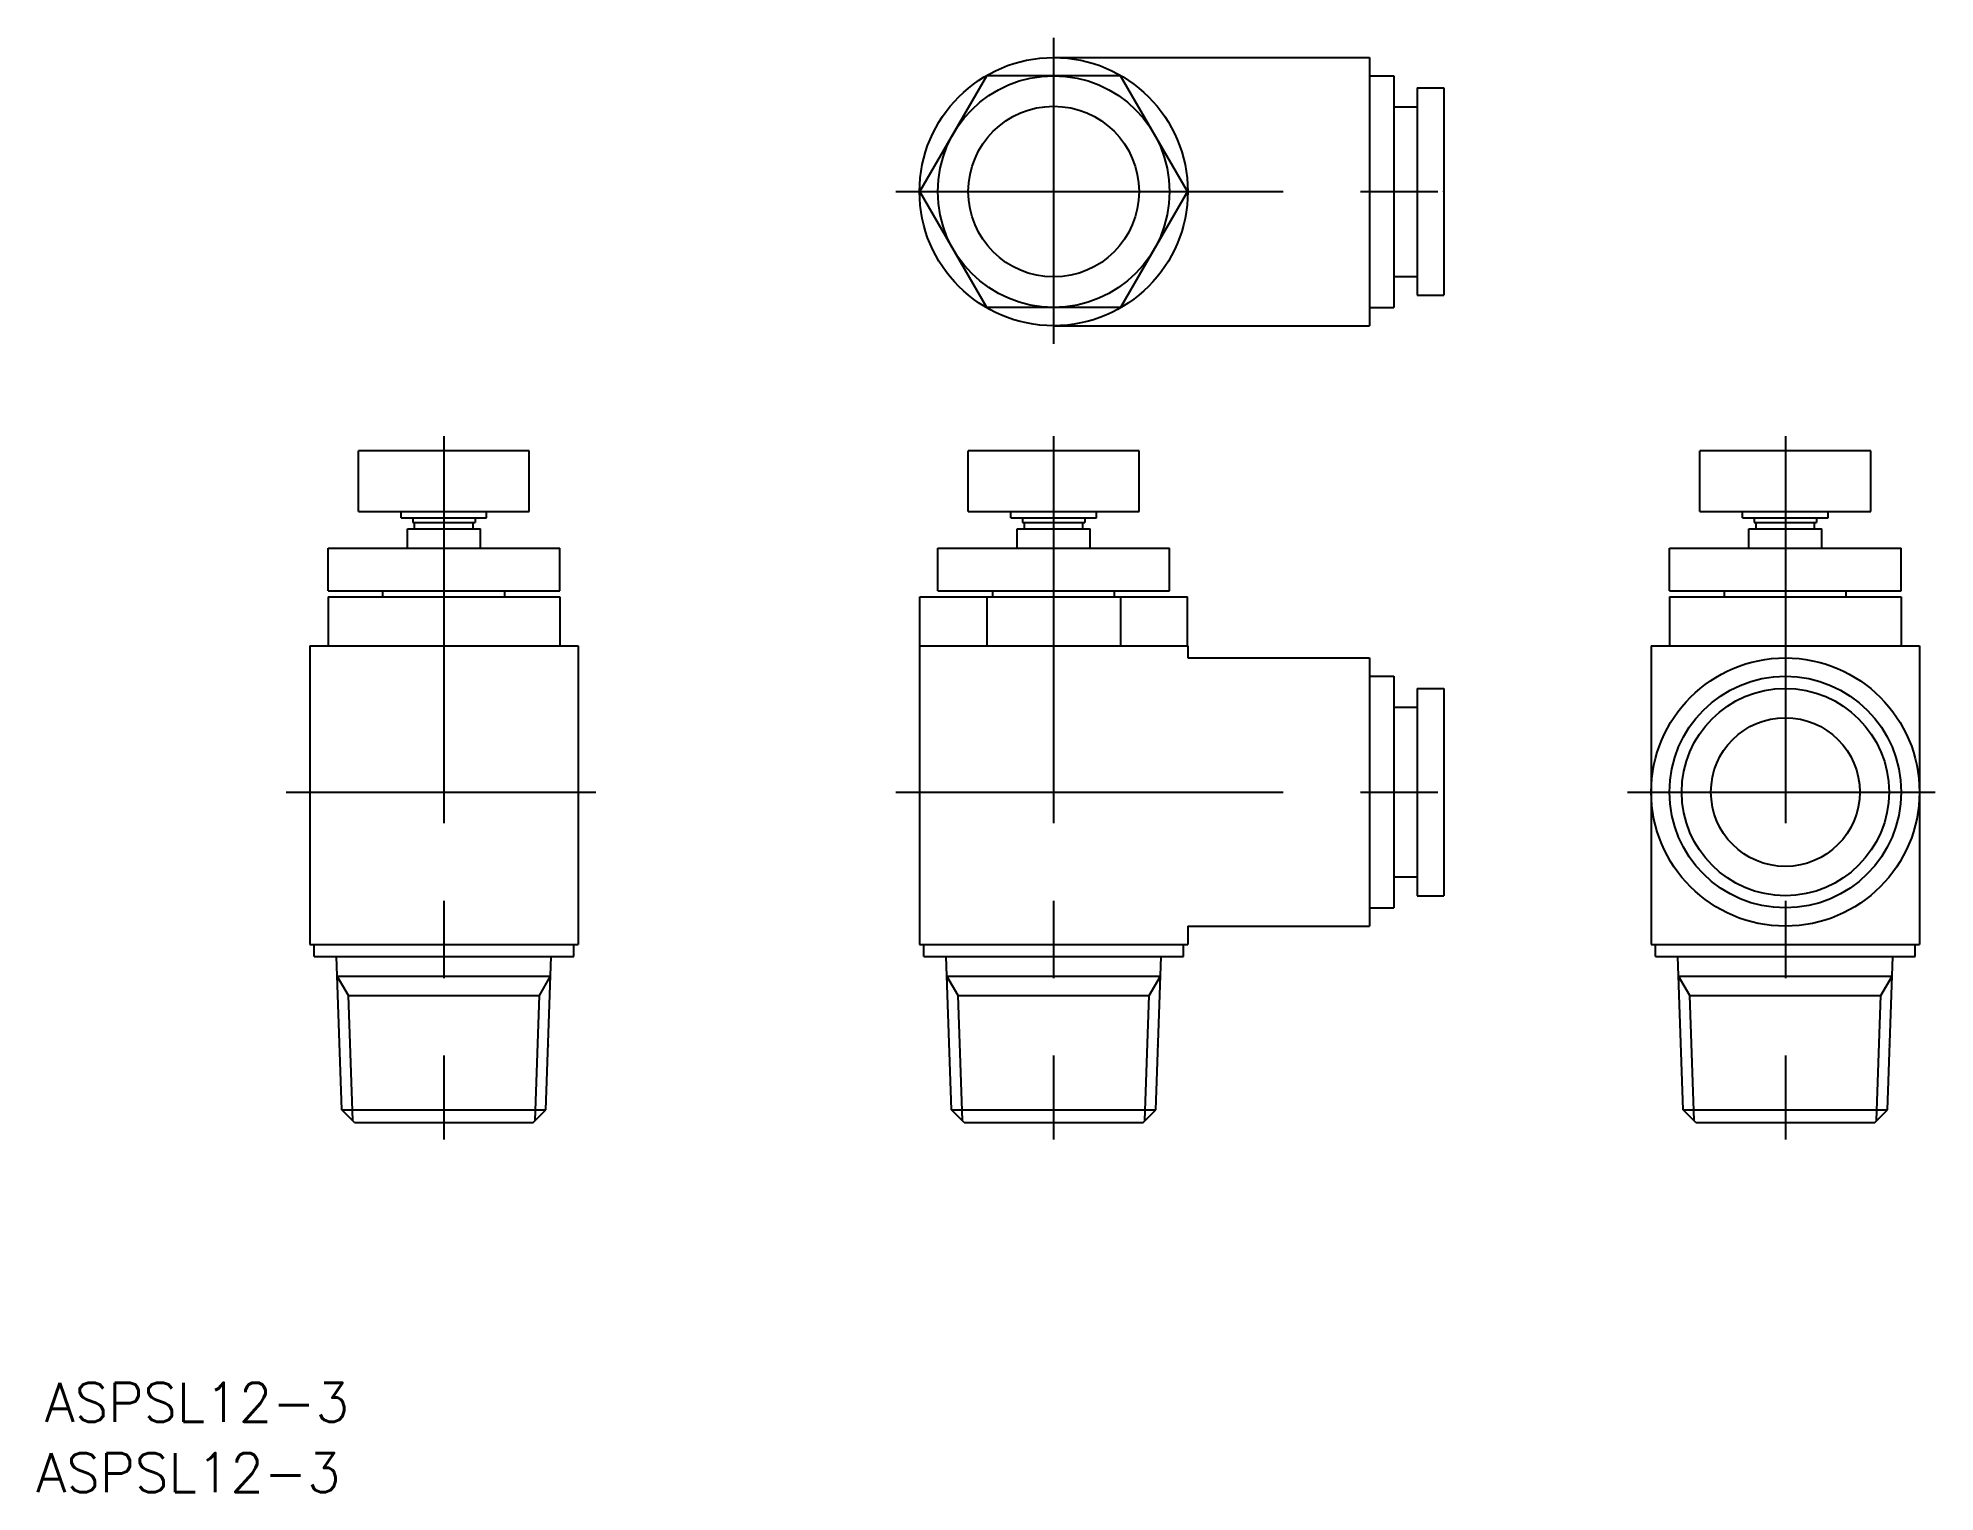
# Model space of a CAD drawing. Extents: x -83 to 72, y -57 to 63.
import ezdxf

# ---------------------------------------------------------------- set-up
doc = ezdxf.new("R2010")
doc.units = 0
doc.linetypes.add('CENTER', pattern=[50.8, 31.75, -6.35, 6.35, -6.35])
doc.layers.get('0').update_dxf_attribs({"linetype": 'CONTINUOUS'})
doc.layers.add('CENTER', color=1, linetype='CENTER')
doc.styles.get("Standard").update_dxf_attribs({"font": 'txt.shx', "bigfont": '@extfont2.shx'})

msp = doc.modelspace()

# ---------------------------------------------------------------- linework, layer by layer
at = {"color": 7, "linetype": 'CONTINUOUS'}
for p, q in [((0, 61), (25.9, 61)), ((25.9, 61), (25.9, 39)), ((-10.969656, 49.999998), (-5.484827, 59.5)), ((5.484828, 59.5), (-5.484828, 59.5)), ((10.969656, 49.999998), (5.484827, 59.5)), ((25.9, 59.5), (27.9, 59.5)), ((27.9, 59.5), (27.9, 40.5)), ((29.799999, 58.5), (32, 58.5)), ((29.799999, 58.5), (29.799999, 41.5)), ((32, 58.5), (32, 41.5)), ((27.9, 56.950001), (29.799999, 56.950001)), ((-5.484827, 40.499998), (-10.969656, 50)), ((10.969656, 50), (5.484827, 40.499998)), ((27.9, 43.049999), (29.799999, 43.049999)), ((5.484828, 40.5), (-5.484828, 40.5)), ((25.9, 40.5), (27.9, 40.5)), ((29.799999, 41.5), (32, 41.5)), ((0, 39), (25.9, 39)), ((-42.999996, 28.750002), (-56.999996, 28.750002)), ((-56.999996, 23.750002), (-56.999996, 28.750002)), ((-42.999996, 23.750002), (-42.999996, 28.750002)), ((7.000004, 28.750004), (-6.999996, 28.750004)), ((-6.999996, 23.750004), (-6.999996, 28.750004)), ((7.000004, 23.750004), (7.000004, 28.750004)), ((67, 28.750004), (53.000004, 28.750004)), ((53.000004, 23.750004), (53.000004, 28.750004)), ((67, 23.750004), (67, 28.750004)), ((-56.999996, 23.750002), (-42.999996, 23.750002)), ((-53.499996, 23.250002), (-53.499996, 23.750002)), ((-46.499996, 23.250002), (-46.499996, 23.750002)), ((-6.999996, 23.750004), (7.000004, 23.750004)), ((-3.499996, 23.250004), (-3.499996, 23.750004)), ((3.500004, 23.250004), (3.500004, 23.750004)), ((53.000004, 23.750004), (67, 23.750004)), ((56.500004, 23.250004), (56.500004, 23.750004)), ((63.500004, 23.250004), (63.500004, 23.750004)), ((-53.499996, 23.250002), (-46.499996, 23.250002)), ((-52.999996, 20.749998), (-52.999996, 22.35)), ((-52.999996, 22.35), (-46.999996, 22.35)), ((-52.549999, 23.250002), (-52.549999, 22.85)), ((-52.549995, 22.85), (-47.449997, 22.85)), ((-52.399998, 22.35), (-52.399998, 22.85)), ((-47.599998, 22.35), (-47.599998, 22.85)), ((-47.450001, 23.250002), (-47.450001, 22.85)), ((-46.999996, 20.749998), (-46.999996, 22.35)), ((-3.499996, 23.250004), (3.500004, 23.250004)), ((-2.999998, 20.75), (-2.999998, 22.350002)), ((-2.999998, 22.350002), (3.000002, 22.350002)), ((-2.549999, 23.250004), (-2.549999, 22.850002)), ((-2.549995, 22.850002), (2.550003, 22.850002)), ((-2.399997, 22.350002), (-2.399997, 22.850002)), ((2.400002, 22.350002), (2.400002, 22.850002)), ((2.549999, 23.250004), (2.549999, 22.850002)), ((3.000002, 20.75), (3.000002, 22.350002)), ((56.500004, 23.250004), (63.500004, 23.250004)), ((57.000004, 20.75), (57.000004, 22.350002)), ((57.000004, 22.350002), (63, 22.350002)), ((57.450001, 23.250004), (57.450001, 22.850002)), ((57.450005, 22.850002), (62.550003, 22.850002)), ((57.600002, 22.350002), (57.600002, 22.850002)), ((62.400002, 22.350002), (62.400002, 22.850002)), ((62.549999, 23.250004), (62.549999, 22.850002)), ((63, 20.75), (63, 22.350002)), ((-59.5, 17.249998), (-59.5, 20.749998)), ((-59.5, 20.749998), (-40.5, 20.749998)), ((-40.5, 17.249998), (-40.5, 20.749998)), ((-9.5, 17.25), (-9.5, 20.75)), ((-9.5, 20.75), (9.5, 20.75)), ((9.5, 17.25), (9.5, 20.75)), ((50.5, 17.25), (50.5, 20.75)), ((50.5, 20.75), (69.5, 20.75)), ((69.5, 17.25), (69.5, 20.75)), ((-59.5, 17.249998), (-40.5, 17.249998)), ((-55, 16.749998), (-55, 17.249998)), ((-45, 16.749998), (-45, 17.249998)), ((-9.5, 17.25), (9.5, 17.25)), ((-5, 16.75), (-5, 17.25)), ((5, 16.75), (5, 17.25)), ((50.5, 17.25), (69.5, 17.25)), ((55, 16.75), (55, 17.25)), ((65, 16.75), (65, 17.25)), ((-59.5, 16.749998), (-59.5, 12.749998)), ((-59.5, 16.749998), (-40.5, 16.749998)), ((-50, 16.749998), (-50, 12.749998)), ((-40.5, 16.749998), (-40.5, 12.749998)), ((-10.969654, 12.75), (-10.969654, 16.75)), ((-10.969654, 16.75), (10.969654, 16.75)), ((-5.484831, 16.75), (-5.484831, 12.75)), ((5.484831, 16.75), (5.484831, 12.75)), ((10.969654, 12.75), (10.969654, 16.75)), ((50.5, 16.75), (50.5, 12.75)), ((50.5, 16.75), (69.5, 16.75)), ((60, 16.75), (60, 12.75)), ((69.5, 16.75), (69.5, 12.75)), ((-61, 12.749998), (-39, 12.749998)), ((-61, 12.749998), (-61, -11.750001)), ((-39, 12.749998), (-39, -11.750001)), ((-11, 12.75), (11, 12.75)), ((-11, 12.75), (-11, -11.750001)), ((11, 12.75), (11, 11.749998)), ((49, 12.75), (71, 12.75)), ((49, 12.75), (49, -11.750001)), ((71, 12.75), (71, -11.750001)), ((11, 11.749998), (25.9, 11.749998)), ((25.9, 11.749998), (25.9, -10.250001)), ((25.9, 10.249998), (27.9, 10.249998)), ((27.9, 10.249998), (27.9, -8.750002)), ((29.799999, 9.249998), (32, 9.249998)), ((29.799999, 9.249998), (29.799999, -7.750001)), ((32, 9.249998), (32, -7.750001)), ((27.9, 7.699999), (29.799999, 7.699999)), ((27.9, -6.200001), (29.799999, -6.200001)), ((29.799999, -7.750001), (32, -7.750001)), ((25.9, -8.750002), (27.9, -8.750002)), ((11, -10.250001), (11, -11.750001)), ((11, -10.250001), (25.9, -10.250001)), ((-61, -11.750001), (-39, -11.750001)), ((-60.650002, -12.750001), (-60.650002, -11.750001)), ((-39.349998, -12.750001), (-39.349998, -11.750001)), ((-11, -11.750001), (11, -11.750001)), ((-10.650002, -12.750001), (-10.650002, -11.750001)), ((10.65, -12.750001), (10.65, -11.750001)), ((49, -11.750001), (71, -11.750001)), ((49.349998, -12.750001), (49.349998, -11.750001)), ((70.650002, -12.750001), (70.650002, -11.750001)), ((-60.650002, -12.750001), (-39.349998, -12.750001)), ((-58.367138, -25.313819), (-58.805875, -12.750001)), ((-41.632868, -25.313825), (-41.194129, -12.750001)), ((-10.650002, -12.750001), (10.65, -12.750001)), ((-8.367139, -25.313819), (-8.805876, -12.750002)), ((8.367132, -25.313826), (8.805872, -12.750001)), ((49.349998, -12.750001), (70.650002, -12.750001)), ((51.632863, -25.313819), (51.194126, -12.750001)), ((68.36713, -25.313825), (68.80587, -12.750001)), ((-58.750004, -14.349993), (-41.25, -14.349993)), ((-57.838337, -15.929047), (-58.75, -14.35)), ((-42.161667, -15.929047), (-41.250003, -14.350001)), ((-8.750004, -14.349993), (8.750002, -14.349993)), ((-7.838336, -15.929046), (-8.749999, -14.35)), ((7.838334, -15.929046), (8.749997, -14.35)), ((51.249996, -14.349993), (68.75, -14.349993)), ((52.161665, -15.929048), (51.250002, -14.350001)), ((67.838334, -15.929046), (68.749997, -14.349999)), ((-57.330952, -26.349996), (-58.367135, -25.313816)), ((-57.330952, -26.35), (-42.669056, -26.35)), ((-42.669054, -26.349998), (-41.632869, -25.313815)), ((-7.330953, -26.349997), (-8.367135, -25.313817)), ((-7.330952, -26.35), (7.330944, -26.35)), ((7.330947, -26.349997), (8.367131, -25.313815)), ((52.669044, -26.349996), (51.632862, -25.313816)), ((52.669048, -26.35), (67.330948, -26.35)), ((67.330945, -26.349997), (68.36713, -25.313814))]:
    msp.add_line(p, q, dxfattribs=at)
at = {"color": 3, "linetype": 'CONTINUOUS'}
for p, q in [((-57.479625, -26.20133), (-57.83834, -15.929047)), ((-57.838337, -15.929044), (-42.161663, -15.929044)), ((-42.520381, -26.201338), (-42.161664, -15.929048)), ((-7.838339, -15.929044), (7.838337, -15.929044)), ((-7.479623, -26.201329), (-7.838338, -15.929047)), ((7.47962, -26.201338), (7.838337, -15.929049)), ((52.161659, -15.929044), (67.838333, -15.929044)), ((52.520376, -26.20133), (52.161661, -15.929048)), ((67.479621, -26.201337), (67.838338, -15.929049)), ((-58.367138, -25.313814), (-41.632866, -25.313814)), ((-8.367139, -25.313814), (8.367133, -25.313814)), ((51.632862, -25.313814), (68.367134, -25.313814))]:
    msp.add_line(p, q, dxfattribs=at)
at = {"color": 7, "linetype": 'CONTINUOUS'}
for centre, radius in [((0, 50), 11), ((0, 50), 9.5), ((0.000004, 50), 7), ((60, 0.749998), 11), ((60, 0.749998), 9.5), ((60, 0.749998), 8.5), ((60, 0.749998), 6.1)]:
    msp.add_circle(centre, radius, dxfattribs=at)
for p in [(32, 50), (-41.447304, -20), (8.552696, -20), (68.552696, -20)]:
    msp.add_point(p, dxfattribs=at)
at = {"layer": 'CENTER', "color": 1, "linetype": 'CENTER'}
for p, q in [((0, 62.604439), (0, 37.50605)), ((-12.934999, 50), (33.192131, 50)), ((-50, 29.936758), (-50, -27.755808)), ((0, 29.93676), (0, -27.755808)), ((60, 29.93676), (60, -27.755808)), ((-62.934998, 0.749998), (-37.550442, 0.749998)), ((-12.934999, 0.749998), (33.945202, 0.749998)), ((47.065002, 0.749998), (72.276817, 0.749998))]:
    msp.add_line(p, q, dxfattribs=at)

# ---------------------------------------------------------------- texts
at = {"linetype": 'CONTINUOUS'}
for p in [(-82.736918, -50.902184), (-83.428918, -56.666386)]:
    msp.add_text('ASPSL12-3', height=3.2, dxfattribs=at).set_placement(p)

doc.saveas('drawing.dxf')
